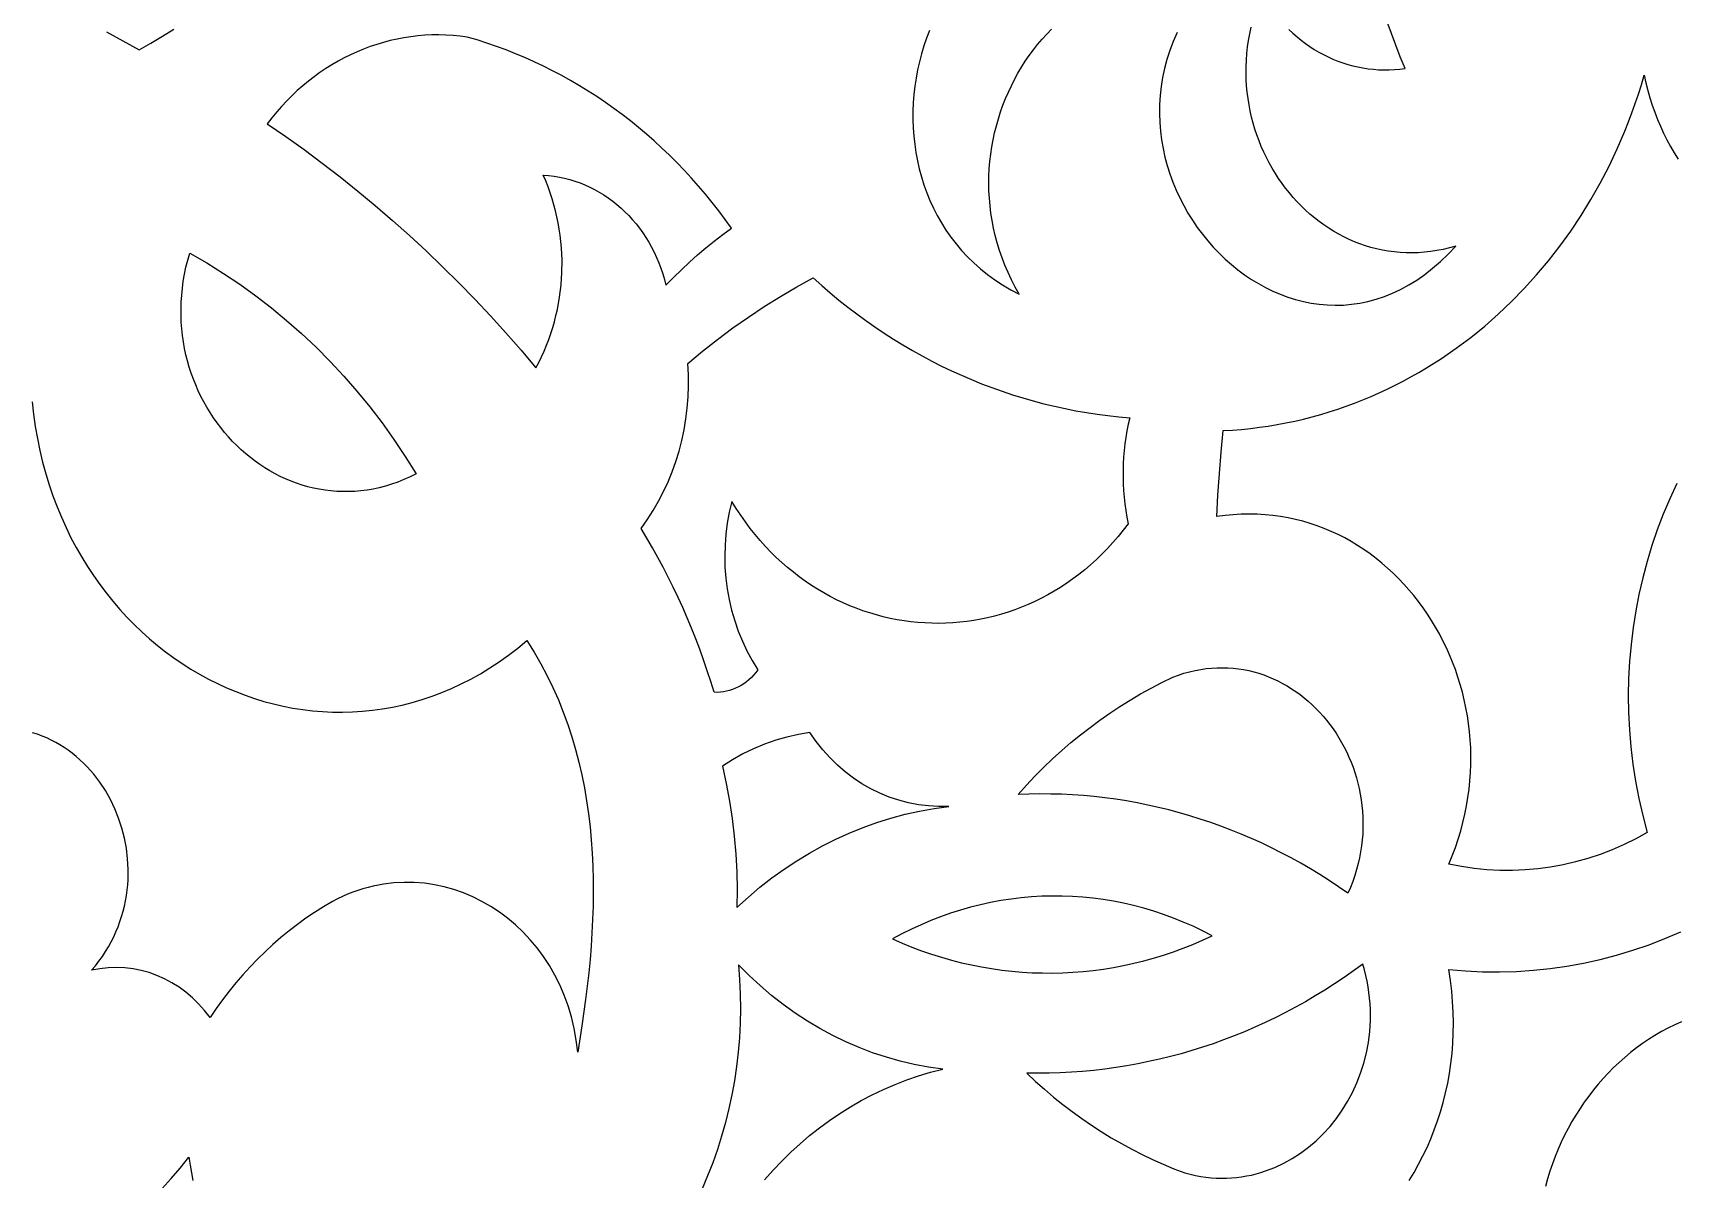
# Model space of a CAD drawing. Extents: x -3069 to -2029, y 258 to 1298.
# Drawn here: x -2711.5 to -2641.9, y 320.3 to 368.9 of the extents above; entities that cross this region are included whole.
import ezdxf

# ---------------------------------------------------------------- set-up
doc = ezdxf.new("R2010")
doc.units = 0
doc.layers.add('LAYER_1', color=18, linetype='CONTINUOUS')

msp = doc.modelspace()

# ---------------------------------------------------------------- linework, layer by layer
at = {"layer": 'LAYER_1'}
for points in [[(-2658.281, 369.022), (-2658.114, 368.864), (-2657.941, 368.713), (-2657.764, 368.57), (-2657.583, 368.433), (-2657.398, 368.304), (-2657.209, 368.182), (-2657.016, 368.068), (-2656.82, 367.961), (-2656.62, 367.862), (-2656.417, 367.771), (-2656.211, 367.688), (-2656.003, 367.613), (-2655.792, 367.547), (-2655.578, 367.488), (-2655.363, 367.438), (-2655.145, 367.396), (-2654.926, 367.363), (-2654.705, 367.338), (-2654.483, 367.323), (-2654.26, 367.316), (-2654.036, 367.318), (-2653.811, 367.329), (-2653.585, 367.349), (-2653.359, 367.379), (-2653.562, 367.866), (-2653.756, 368.357), (-2653.94, 368.852), (-2654.116, 369.351)], [(-2708.418, 368.92), (-2707.03, 368.161), (-2706.537, 368.444), (-2706.049, 368.739), (-2705.567, 369.046)], [(-2673.522, 368.983), (-2673.647, 368.658), (-2673.759, 368.328), (-2673.86, 367.993), (-2673.949, 367.654), (-2674.025, 367.311), (-2674.09, 366.965), (-2674.142, 366.617), (-2674.182, 366.267), (-2674.209, 365.916), (-2674.223, 365.563), (-2674.225, 365.21), (-2674.213, 364.858), (-2674.189, 364.506), (-2674.151, 364.155), (-2674.1, 363.806), (-2674.035, 363.459), (-2673.957, 363.115), (-2673.865, 362.774), (-2673.76, 362.437), (-2673.64, 362.105), (-2673.506, 361.777), (-2673.358, 361.455), (-2673.195, 361.138), (-2673.018, 360.829), (-2672.827, 360.526), (-2672.62, 360.23), (-2672.399, 359.943), (-2672.163, 359.664), (-2671.911, 359.395), (-2671.644, 359.135), (-2671.362, 358.885), (-2671.065, 358.646), (-2670.751, 358.418), (-2670.422, 358.201), (-2670.077, 357.997), (-2669.716, 357.806), (-2669.888, 358.11), (-2670.046, 358.417), (-2670.191, 358.726), (-2670.325, 359.036), (-2670.445, 359.349), (-2670.554, 359.662), (-2670.65, 359.977), (-2670.735, 360.293), (-2670.807, 360.609), (-2670.869, 360.926), (-2670.919, 361.242), (-2670.957, 361.558), (-2670.985, 361.874), (-2671.001, 362.189), (-2671.007, 362.503), (-2671.002, 362.816), (-2670.987, 363.127), (-2670.962, 363.437), (-2670.926, 363.744), (-2670.881, 364.049), (-2670.826, 364.351), (-2670.761, 364.651), (-2670.687, 364.947), (-2670.603, 365.24), (-2670.511, 365.529), (-2670.409, 365.815), (-2670.299, 366.096), (-2670.18, 366.372), (-2670.053, 366.644), (-2669.917, 366.911), (-2669.773, 367.173), (-2669.621, 367.429), (-2669.462, 367.679), (-2669.294, 367.923), (-2669.12, 368.161), (-2668.938, 368.392), (-2668.748, 368.616), (-2668.552, 368.834), (-2668.349, 369.043)], [(-2663.02, 368.898), (-2663.186, 368.519), (-2663.331, 368.138), (-2663.454, 367.756), (-2663.557, 367.373), (-2663.639, 366.99), (-2663.701, 366.607), (-2663.744, 366.225), (-2663.768, 365.844), (-2663.773, 365.465), (-2663.761, 365.088), (-2663.73, 364.714), (-2663.683, 364.344), (-2663.619, 363.977), (-2663.539, 363.615), (-2663.443, 363.258), (-2663.332, 362.906), (-2663.206, 362.56), (-2663.066, 362.221), (-2662.913, 361.888), (-2662.746, 361.563), (-2662.566, 361.246), (-2662.374, 360.938), (-2662.17, 360.638), (-2661.954, 360.348), (-2661.728, 360.068), (-2661.491, 359.799), (-2661.244, 359.541), (-2660.987, 359.294), (-2660.722, 359.06), (-2660.448, 358.838), (-2660.165, 358.629), (-2659.876, 358.434), (-2659.579, 358.253), (-2659.275, 358.087), (-2658.965, 357.936), (-2658.65, 357.801), (-2658.329, 357.682), (-2658.003, 357.58), (-2657.673, 357.495), (-2657.339, 357.428), (-2657.002, 357.379), (-2656.662, 357.349), (-2656.319, 357.338), (-2655.975, 357.347), (-2655.629, 357.377), (-2655.282, 357.427), (-2654.934, 357.499), (-2654.586, 357.593), (-2654.239, 357.709), (-2653.893, 357.848), (-2653.548, 358.011), (-2653.204, 358.197), (-2652.864, 358.408), (-2652.525, 358.644), (-2652.19, 358.906), (-2651.859, 359.193), (-2651.532, 359.507), (-2651.21, 359.848), (-2651.479, 359.772), (-2651.747, 359.708), (-2652.014, 359.656), (-2652.279, 359.615), (-2652.542, 359.585), (-2652.803, 359.566), (-2653.063, 359.558), (-2653.32, 359.561), (-2653.574, 359.574), (-2653.827, 359.597), (-2654.076, 359.631), (-2654.323, 359.674), (-2654.566, 359.727), (-2654.807, 359.789), (-2655.044, 359.861), (-2655.278, 359.941), (-2655.508, 360.031), (-2655.734, 360.129), (-2655.957, 360.235), (-2656.175, 360.35), (-2656.39, 360.473), (-2656.599, 360.604), (-2656.805, 360.742), (-2657.005, 360.888), (-2657.201, 361.041), (-2657.392, 361.201), (-2657.578, 361.368), (-2657.758, 361.541), (-2657.933, 361.721), (-2658.102, 361.907), (-2658.266, 362.1), (-2658.424, 362.298), (-2658.575, 362.501), (-2658.721, 362.711), (-2658.86, 362.925), (-2658.992, 363.145), (-2659.118, 363.369), (-2659.237, 363.598), (-2659.349, 363.831), (-2659.454, 364.069), (-2659.552, 364.311), (-2659.642, 364.556), (-2659.724, 364.805), (-2659.799, 365.058), (-2659.866, 365.314), (-2659.925, 365.573), (-2659.976, 365.835), (-2660.018, 366.099), (-2660.052, 366.366), (-2660.077, 366.635), (-2660.093, 366.906), (-2660.1, 367.179), (-2660.098, 367.454), (-2660.087, 367.73), (-2660.066, 368.007), (-2660.036, 368.286), (-2659.996, 368.565), (-2659.946, 368.845), (-2659.886, 369.125)], [(-2641.84, 349.78), (-2642.138, 349.138), (-2642.413, 348.486), (-2642.665, 347.823), (-2642.895, 347.151), (-2643.101, 346.47), (-2643.284, 345.781), (-2643.444, 345.084), (-2643.58, 344.381), (-2643.692, 343.673), (-2643.779, 342.959), (-2643.843, 342.241), (-2643.882, 341.52), (-2643.896, 340.796), (-2643.885, 340.07), (-2643.849, 339.343), (-2643.787, 338.615), (-2643.7, 337.887), (-2643.587, 337.161), (-2643.448, 336.436), (-2643.282, 335.714), (-2643.09, 334.995), (-2643.579, 334.726), (-2644.075, 334.482), (-2644.58, 334.261), (-2645.091, 334.065), (-2645.609, 333.893), (-2646.132, 333.746), (-2646.66, 333.623), (-2647.192, 333.525), (-2647.728, 333.452), (-2648.265, 333.404), (-2648.805, 333.381), (-2649.346, 333.384), (-2649.887, 333.412), (-2650.428, 333.465), (-2650.967, 333.544), (-2651.505, 333.649), (-2651.36, 333.999), (-2651.227, 334.351), (-2651.107, 334.704), (-2651, 335.057), (-2650.905, 335.411), (-2650.822, 335.765), (-2650.751, 336.119), (-2650.692, 336.473), (-2650.644, 336.826), (-2650.609, 337.178), (-2650.584, 337.53), (-2650.571, 337.88), (-2650.569, 338.229), (-2650.577, 338.576), (-2650.597, 338.921), (-2650.627, 339.263), (-2650.667, 339.604), (-2650.718, 339.941), (-2650.779, 340.276), (-2650.849, 340.608), (-2650.93, 340.936), (-2651.02, 341.26), (-2651.119, 341.581), (-2651.228, 341.897), (-2651.346, 342.209), (-2651.473, 342.516), (-2651.608, 342.819), (-2651.753, 343.116), (-2651.905, 343.408), (-2652.066, 343.695), (-2652.236, 343.975), (-2652.413, 344.25), (-2652.598, 344.518), (-2652.791, 344.78), (-2652.991, 345.034), (-2653.198, 345.282), (-2653.413, 345.523), (-2653.635, 345.756), (-2653.863, 345.981), (-2654.099, 346.198), (-2654.34, 346.407), (-2654.589, 346.607), (-2654.843, 346.799), (-2655.104, 346.982), (-2655.37, 347.155), (-2655.642, 347.319), (-2655.92, 347.474), (-2656.203, 347.618), (-2656.491, 347.752), (-2656.785, 347.876), (-2657.083, 347.989), (-2657.386, 348.091), (-2657.694, 348.183), (-2658.006, 348.262), (-2658.323, 348.33), (-2658.643, 348.386), (-2658.968, 348.43), (-2659.296, 348.462), (-2659.628, 348.481), (-2659.964, 348.487), (-2660.302, 348.481), (-2660.644, 348.46), (-2660.989, 348.427), (-2661.337, 348.379), (-2661.293, 349.293), (-2661.234, 350.205), (-2661.159, 351.116), (-2661.068, 352.025), (-2660.683, 352.048), (-2660.299, 352.078), (-2659.917, 352.117), (-2659.537, 352.164), (-2659.159, 352.218), (-2658.783, 352.281), (-2658.409, 352.351), (-2658.038, 352.429), (-2657.668, 352.515), (-2657.301, 352.609), (-2656.937, 352.71), (-2656.574, 352.818), (-2656.215, 352.934), (-2655.858, 353.058), (-2655.504, 353.188), (-2655.153, 353.326), (-2654.804, 353.471), (-2654.459, 353.623), (-2654.117, 353.782), (-2653.777, 353.948), (-2653.442, 354.121), (-2653.109, 354.301), (-2652.78, 354.487), (-2652.454, 354.68), (-2651.814, 355.086), (-2651.188, 355.518), (-2650.578, 355.975), (-2649.984, 356.457), (-2649.407, 356.963), (-2648.848, 357.493), (-2648.307, 358.045), (-2647.784, 358.621), (-2647.281, 359.218), (-2646.798, 359.837), (-2646.336, 360.476), (-2645.896, 361.136), (-2645.477, 361.816), (-2645.082, 362.515), (-2644.709, 363.233), (-2644.361, 363.969), (-2644.037, 364.722), (-2643.885, 365.105), (-2643.739, 365.493), (-2643.6, 365.884), (-2643.467, 366.28), (-2643.341, 366.679), (-2643.221, 367.083), (-2643.149, 366.761), (-2643.067, 366.444), (-2642.977, 366.13), (-2642.877, 365.822), (-2642.77, 365.517), (-2642.653, 365.218), (-2642.529, 364.923), (-2642.396, 364.634), (-2642.255, 364.35), (-2642.106, 364.071), (-2641.95, 363.798), (-2641.786, 363.531)], [(-2711.57, 353.249), (-2711.51, 352.719), (-2711.436, 352.197), (-2711.346, 351.684), (-2711.242, 351.18), (-2711.124, 350.685), (-2710.991, 350.199), (-2710.845, 349.723), (-2710.686, 349.256), (-2710.514, 348.798), (-2710.329, 348.351), (-2710.131, 347.913), (-2709.922, 347.485), (-2709.701, 347.068), (-2709.468, 346.661), (-2709.225, 346.265), (-2708.971, 345.88), (-2708.706, 345.505), (-2708.431, 345.142), (-2708.147, 344.789), (-2707.853, 344.448), (-2707.551, 344.119), (-2707.239, 343.802), (-2706.919, 343.496), (-2706.591, 343.202), (-2706.255, 342.921), (-2705.912, 342.651), (-2705.562, 342.395), (-2705.205, 342.151), (-2704.841, 341.919), (-2704.471, 341.701), (-2704.096, 341.496), (-2703.715, 341.304), (-2703.329, 341.125), (-2702.938, 340.961), (-2702.543, 340.81), (-2702.143, 340.672), (-2701.74, 340.549), (-2701.333, 340.44), (-2700.923, 340.346), (-2700.51, 340.266), (-2700.095, 340.201), (-2699.677, 340.15), (-2699.258, 340.115), (-2698.837, 340.095), (-2698.415, 340.09), (-2697.992, 340.101), (-2697.568, 340.127), (-2697.144, 340.169), (-2696.721, 340.227), (-2696.297, 340.302), (-2695.875, 340.392), (-2695.453, 340.499), (-2695.033, 340.623), (-2694.615, 340.763), (-2694.199, 340.92), (-2693.785, 341.095), (-2693.374, 341.286), (-2692.965, 341.495), (-2692.561, 341.722), (-2692.16, 341.966), (-2691.763, 342.228), (-2691.37, 342.508), (-2690.982, 342.807), (-2690.599, 343.123), (-2690.29, 342.635), (-2690.002, 342.14), (-2689.735, 341.638), (-2689.487, 341.13), (-2689.258, 340.617), (-2689.048, 340.098), (-2688.857, 339.574), (-2688.683, 339.046), (-2688.526, 338.512), (-2688.385, 337.975), (-2688.261, 337.433), (-2688.153, 336.888), (-2688.059, 336.34), (-2687.98, 335.788), (-2687.915, 335.234), (-2687.863, 334.677), (-2687.824, 334.119), (-2687.798, 333.558), (-2687.784, 332.996), (-2687.78, 332.432), (-2687.788, 331.868), (-2687.806, 331.303), (-2687.834, 330.737), (-2687.871, 330.172), (-2687.917, 329.606), (-2687.971, 329.041), (-2688.032, 328.477), (-2688.101, 327.915), (-2688.258, 326.793), (-2688.437, 325.68), (-2688.498, 326.192), (-2688.587, 326.689), (-2688.702, 327.172), (-2688.843, 327.641), (-2689.008, 328.093), (-2689.196, 328.529), (-2689.406, 328.949), (-2689.637, 329.35), (-2689.888, 329.734), (-2690.159, 330.099), (-2690.447, 330.444), (-2690.753, 330.769), (-2691.074, 331.073), (-2691.411, 331.356), (-2691.761, 331.617), (-2692.124, 331.856), (-2692.499, 332.071), (-2692.885, 332.262), (-2693.28, 332.429), (-2693.684, 332.57), (-2694.096, 332.685), (-2694.515, 332.775), (-2694.939, 332.837), (-2695.368, 332.871), (-2695.8, 332.877), (-2696.235, 332.854), (-2696.671, 332.801), (-2696.889, 332.763), (-2697.108, 332.718), (-2697.326, 332.665), (-2697.544, 332.604), (-2697.761, 332.535), (-2697.978, 332.458), (-2698.195, 332.374), (-2698.41, 332.281), (-2698.625, 332.18), (-2698.839, 332.07), (-2699.22, 331.843), (-2699.594, 331.603), (-2699.961, 331.353), (-2700.322, 331.091), (-2700.675, 330.818), (-2701.021, 330.535), (-2701.359, 330.241), (-2701.69, 329.936), (-2702.012, 329.621), (-2702.326, 329.297), (-2702.632, 328.962), (-2702.929, 328.618), (-2703.218, 328.264), (-2703.497, 327.901), (-2703.767, 327.529), (-2704.028, 327.147), (-2704.26, 327.449), (-2704.509, 327.729), (-2704.772, 327.987), (-2705.05, 328.223), (-2705.341, 328.436), (-2705.644, 328.626), (-2705.957, 328.793), (-2706.279, 328.936), (-2706.609, 329.054), (-2706.947, 329.146), (-2707.29, 329.214), (-2707.637, 329.255), (-2707.988, 329.27), (-2708.341, 329.258), (-2708.695, 329.219), (-2709.049, 329.151), (-2708.887, 329.344), (-2708.735, 329.54), (-2708.592, 329.739), (-2708.459, 329.942), (-2708.334, 330.148), (-2708.219, 330.356), (-2708.112, 330.567), (-2708.015, 330.78), (-2707.926, 330.996), (-2707.846, 331.213), (-2707.774, 331.432), (-2707.711, 331.652), (-2707.656, 331.874), (-2707.609, 332.096), (-2707.571, 332.319), (-2707.54, 332.543), (-2707.518, 332.766), (-2707.503, 332.99), (-2707.496, 333.214), (-2707.497, 333.437), (-2707.521, 333.881), (-2707.574, 334.321), (-2707.656, 334.755), (-2707.765, 335.181), (-2707.902, 335.596), (-2708.064, 336), (-2708.252, 336.391), (-2708.464, 336.766), (-2708.701, 337.124), (-2708.827, 337.296), (-2708.96, 337.463), (-2709.098, 337.625), (-2709.241, 337.781), (-2709.389, 337.932), (-2709.543, 338.077), (-2709.702, 338.216), (-2709.866, 338.348), (-2710.035, 338.474), (-2710.209, 338.593), (-2710.388, 338.705), (-2710.571, 338.81), (-2710.758, 338.907), (-2710.951, 338.997), (-2711.147, 339.079), (-2711.348, 339.152), (-2711.552, 339.217)], [(-2653.183, 320.244), (-2652.979, 320.582), (-2652.785, 320.927), (-2652.603, 321.281), (-2652.43, 321.642), (-2652.269, 322.011), (-2652.12, 322.386), (-2651.982, 322.769), (-2651.856, 323.158), (-2651.743, 323.554), (-2651.641, 323.956), (-2651.553, 324.364), (-2651.478, 324.778), (-2651.416, 325.198), (-2651.368, 325.622), (-2651.334, 326.052), (-2651.314, 326.487), (-2651.309, 326.926), (-2651.319, 327.37), (-2651.343, 327.817), (-2651.384, 328.269), (-2651.439, 328.724), (-2651.511, 329.183), (-2650.792, 329.122), (-2650.072, 329.088), (-2649.353, 329.082), (-2648.636, 329.103), (-2647.92, 329.151), (-2647.207, 329.226), (-2646.497, 329.327), (-2645.791, 329.456), (-2645.09, 329.611), (-2644.393, 329.792), (-2643.702, 330), (-2643.017, 330.234), (-2642.34, 330.494), (-2641.67, 330.78)], [(-2680.514, 320.268), (-2680.157, 320.672), (-2679.787, 321.062), (-2679.406, 321.438), (-2679.012, 321.799), (-2678.606, 322.144), (-2678.189, 322.474), (-2677.761, 322.788), (-2677.323, 323.086), (-2676.874, 323.367), (-2676.416, 323.63), (-2675.947, 323.876), (-2675.47, 324.104), (-2674.984, 324.314), (-2674.489, 324.505), (-2673.986, 324.677), (-2673.476, 324.83), (-2672.958, 324.963), (-2673.565, 325.048), (-2674.167, 325.16), (-2674.763, 325.299), (-2675.352, 325.465), (-2675.933, 325.657), (-2676.506, 325.874), (-2677.07, 326.117), (-2677.624, 326.385), (-2678.167, 326.678), (-2678.7, 326.995), (-2679.221, 327.336), (-2679.729, 327.7), (-2680.224, 328.088), (-2680.705, 328.499), (-2681.172, 328.932), (-2681.623, 329.387), (-2681.574, 328.763), (-2681.546, 328.141), (-2681.538, 327.521), (-2681.551, 326.903), (-2681.582, 326.289), (-2681.633, 325.679), (-2681.704, 325.073), (-2681.793, 324.472), (-2681.901, 323.876), (-2682.028, 323.286), (-2682.173, 322.702), (-2682.336, 322.125), (-2682.517, 321.555), (-2682.715, 320.993), (-2682.931, 320.439), (-2683.163, 319.893)], [(-2641.64, 326.97), (-2641.929, 326.839), (-2642.213, 326.699), (-2642.492, 326.55), (-2642.766, 326.39), (-2643.034, 326.222), (-2643.296, 326.044), (-2643.552, 325.858), (-2643.803, 325.663), (-2644.047, 325.459), (-2644.285, 325.248), (-2644.516, 325.029), (-2644.741, 324.802), (-2644.959, 324.567), (-2645.17, 324.326), (-2645.374, 324.077), (-2645.571, 323.822), (-2645.761, 323.56), (-2645.943, 323.291), (-2646.117, 323.017), (-2646.284, 322.737), (-2646.443, 322.452), (-2646.594, 322.161), (-2646.736, 321.864), (-2646.87, 321.563), (-2646.996, 321.258), (-2647.113, 320.947), (-2647.221, 320.633), (-2647.32, 320.314), (-2647.41, 319.992)], [(-2706.061, 319.903), (-2705.668, 320.326), (-2705.287, 320.767), (-2704.919, 321.226), (-2704.872, 320.896), (-2704.817, 320.568), (-2704.754, 320.243)]]:
    msp.add_lwpolyline(points, dxfattribs=at)
for points in [[(-2701.599, 365.029), (-2700.813, 364.488), (-2700.036, 363.933), (-2699.268, 363.362), (-2698.509, 362.777), (-2697.761, 362.178), (-2697.022, 361.565), (-2696.293, 360.937), (-2695.575, 360.296), (-2694.866, 359.641), (-2694.168, 358.972), (-2693.481, 358.29), (-2692.805, 357.594), (-2692.139, 356.886), (-2691.485, 356.164), (-2690.842, 355.43), (-2690.211, 354.683), (-2690.087, 354.917), (-2689.97, 355.156), (-2689.861, 355.397), (-2689.759, 355.641), (-2689.664, 355.888), (-2689.577, 356.137), (-2689.497, 356.389), (-2689.425, 356.642), (-2689.359, 356.898), (-2689.301, 357.155), (-2689.207, 357.674), (-2689.143, 358.197), (-2689.108, 358.723), (-2689.103, 359.251), (-2689.128, 359.778), (-2689.182, 360.304), (-2689.22, 360.566), (-2689.266, 360.826), (-2689.319, 361.086), (-2689.38, 361.344), (-2689.448, 361.6), (-2689.524, 361.855), (-2689.607, 362.107), (-2689.697, 362.358), (-2689.795, 362.606), (-2689.901, 362.851), (-2689.67, 362.833), (-2689.441, 362.805), (-2689.215, 362.767), (-2688.992, 362.72), (-2688.771, 362.663), (-2688.554, 362.596), (-2688.34, 362.52), (-2688.13, 362.436), (-2687.924, 362.342), (-2687.721, 362.24), (-2687.523, 362.13), (-2687.329, 362.011), (-2687.14, 361.884), (-2686.956, 361.749), (-2686.777, 361.607), (-2686.602, 361.457), (-2686.434, 361.299), (-2686.271, 361.135), (-2686.114, 360.963), (-2685.963, 360.785), (-2685.818, 360.6), (-2685.679, 360.409), (-2685.548, 360.211), (-2685.423, 360.008), (-2685.305, 359.798), (-2685.195, 359.583), (-2685.092, 359.363), (-2684.996, 359.137), (-2684.909, 358.906), (-2684.83, 358.67), (-2684.759, 358.429), (-2684.697, 358.184), (-2684.373, 358.518), (-2684.042, 358.843), (-2683.704, 359.16), (-2683.359, 359.468), (-2683.008, 359.766), (-2682.651, 360.055), (-2682.287, 360.335), (-2681.917, 360.605), (-2682.184, 360.976), (-2682.457, 361.34), (-2682.737, 361.697), (-2683.023, 362.048), (-2683.315, 362.391), (-2683.614, 362.728), (-2683.918, 363.057), (-2684.228, 363.379), (-2684.544, 363.693), (-2684.865, 364), (-2685.192, 364.3), (-2685.524, 364.592), (-2685.862, 364.876), (-2686.204, 365.152), (-2686.552, 365.421), (-2686.905, 365.681), (-2687.262, 365.934), (-2687.624, 366.179), (-2687.99, 366.415), (-2688.361, 366.643), (-2688.737, 366.863), (-2689.116, 367.074), (-2689.5, 367.277), (-2689.888, 367.471), (-2690.279, 367.656), (-2690.675, 367.833), (-2691.074, 368.001), (-2691.476, 368.16), (-2691.882, 368.31), (-2692.292, 368.451), (-2692.704, 368.583), (-2693.12, 368.705), (-2693.421, 368.744), (-2693.722, 368.773), (-2694.023, 368.79), (-2694.323, 368.797), (-2694.622, 368.794), (-2694.92, 368.78), (-2695.217, 368.755), (-2695.512, 368.72), (-2695.805, 368.675), (-2696.097, 368.62), (-2696.387, 368.555), (-2696.674, 368.48), (-2696.958, 368.395), (-2697.24, 368.3), (-2697.519, 368.195), (-2697.794, 368.081), (-2698.067, 367.958), (-2698.335, 367.825), (-2698.6, 367.683), (-2698.861, 367.531), (-2699.117, 367.371), (-2699.369, 367.201), (-2699.617, 367.023), (-2699.859, 366.835), (-2700.097, 366.639), (-2700.329, 366.435), (-2700.556, 366.221), (-2700.777, 366), (-2700.992, 365.769), (-2701.201, 365.531), (-2701.403, 365.284)], [(-2704.89, 359.545), (-2704.168, 359.13), (-2703.46, 358.69), (-2702.767, 358.226), (-2702.088, 357.738), (-2701.425, 357.226), (-2700.778, 356.692), (-2700.147, 356.135), (-2699.533, 355.556), (-2698.937, 354.956), (-2698.358, 354.334), (-2697.797, 353.692), (-2697.256, 353.03), (-2696.733, 352.348), (-2696.23, 351.647), (-2695.748, 350.928), (-2695.286, 350.19), (-2695.546, 350.061), (-2695.807, 349.946), (-2696.068, 349.842), (-2696.329, 349.751), (-2696.59, 349.672), (-2696.851, 349.604), (-2697.111, 349.548), (-2697.37, 349.504), (-2697.629, 349.471), (-2697.886, 349.449), (-2698.143, 349.437), (-2698.397, 349.437), (-2698.65, 349.447), (-2698.902, 349.467), (-2699.151, 349.498), (-2699.398, 349.538), (-2699.642, 349.588), (-2699.884, 349.648), (-2700.123, 349.717), (-2700.359, 349.796), (-2700.592, 349.883), (-2700.822, 349.98), (-2701.048, 350.084), (-2701.27, 350.198), (-2701.488, 350.32), (-2701.703, 350.449), (-2701.913, 350.587), (-2702.118, 350.733), (-2702.318, 350.885), (-2702.514, 351.046), (-2702.705, 351.213), (-2702.89, 351.388), (-2703.07, 351.569), (-2703.244, 351.757), (-2703.412, 351.951), (-2703.575, 352.152), (-2703.731, 352.358), (-2703.88, 352.571), (-2704.024, 352.789), (-2704.16, 353.013), (-2704.289, 353.242), (-2704.411, 353.476), (-2704.526, 353.715), (-2704.633, 353.958), (-2704.732, 354.207), (-2704.823, 354.459), (-2704.906, 354.716), (-2704.981, 354.977), (-2705.048, 355.242), (-2705.105, 355.51), (-2705.154, 355.782), (-2705.194, 356.057), (-2705.224, 356.335), (-2705.245, 356.616), (-2705.256, 356.9), (-2705.257, 357.186), (-2705.248, 357.475), (-2705.229, 357.766), (-2705.2, 358.058), (-2705.16, 358.353), (-2705.109, 358.649), (-2705.047, 358.947), (-2704.974, 359.245)], [(-2683.768, 354.865), (-2683.144, 355.388), (-2682.508, 355.891), (-2681.859, 356.375), (-2681.199, 356.839), (-2680.528, 357.284), (-2679.846, 357.708), (-2679.153, 358.112), (-2678.451, 358.495), (-2678.092, 358.173), (-2677.729, 357.859), (-2677.361, 357.553), (-2676.987, 357.257), (-2676.609, 356.968), (-2676.226, 356.688), (-2675.839, 356.417), (-2675.447, 356.154), (-2675.051, 355.9), (-2674.651, 355.654), (-2674.246, 355.418), (-2673.838, 355.19), (-2673.426, 354.971), (-2673.01, 354.761), (-2672.591, 354.56), (-2672.168, 354.368), (-2671.742, 354.185), (-2671.313, 354.012), (-2670.88, 353.847), (-2670.445, 353.692), (-2670.007, 353.546), (-2669.566, 353.41), (-2669.122, 353.283), (-2668.677, 353.165), (-2668.228, 353.057), (-2667.778, 352.959), (-2667.325, 352.87), (-2666.871, 352.791), (-2666.414, 352.721), (-2665.956, 352.662), (-2665.496, 352.612), (-2665.035, 352.572), (-2665.097, 352.296), (-2665.152, 352.018), (-2665.198, 351.739), (-2665.237, 351.459), (-2665.269, 351.177), (-2665.292, 350.895), (-2665.307, 350.613), (-2665.315, 350.33), (-2665.315, 350.047), (-2665.307, 349.764), (-2665.292, 349.482), (-2665.268, 349.2), (-2665.237, 348.918), (-2665.198, 348.638), (-2665.152, 348.358), (-2665.097, 348.08), (-2665.309, 347.803), (-2665.526, 347.535), (-2665.749, 347.278), (-2665.977, 347.029), (-2666.211, 346.79), (-2666.449, 346.561), (-2666.692, 346.34), (-2666.939, 346.13), (-2667.191, 345.928), (-2667.447, 345.737), (-2667.707, 345.554), (-2667.97, 345.381), (-2668.237, 345.217), (-2668.508, 345.063), (-2668.781, 344.918), (-2669.057, 344.782), (-2669.337, 344.656), (-2669.618, 344.539), (-2669.902, 344.431), (-2670.188, 344.332), (-2670.477, 344.243), (-2670.766, 344.163), (-2671.058, 344.092), (-2671.351, 344.031), (-2671.645, 343.979), (-2671.939, 343.936), (-2672.235, 343.902), (-2672.531, 343.877), (-2672.828, 343.862), (-2673.125, 343.856), (-2673.421, 343.859), (-2673.718, 343.871), (-2674.014, 343.892), (-2674.309, 343.922), (-2674.604, 343.962), (-2674.897, 344.01), (-2675.19, 344.068), (-2675.481, 344.135), (-2675.77, 344.211), (-2676.058, 344.296), (-2676.343, 344.39), (-2676.626, 344.493), (-2676.907, 344.605), (-2677.186, 344.726), (-2677.461, 344.856), (-2677.734, 344.995), (-2678.003, 345.143), (-2678.269, 345.3), (-2678.532, 345.466), (-2678.79, 345.641), (-2679.045, 345.825), (-2679.295, 346.018), (-2679.541, 346.22), (-2679.783, 346.43), (-2680.02, 346.65), (-2680.251, 346.879), (-2680.478, 347.116), (-2680.699, 347.362), (-2680.915, 347.617), (-2681.125, 347.881), (-2681.329, 348.154), (-2681.527, 348.435), (-2681.718, 348.726), (-2681.903, 349.025), (-2682.012, 348.565), (-2682.097, 348.103), (-2682.157, 347.637), (-2682.193, 347.171), (-2682.205, 346.705), (-2682.194, 346.239), (-2682.158, 345.776), (-2682.099, 345.316), (-2682.017, 344.86), (-2681.912, 344.41), (-2681.783, 343.966), (-2681.632, 343.53), (-2681.458, 343.103), (-2681.262, 342.686), (-2681.043, 342.279), (-2680.803, 341.885), (-2680.888, 341.77), (-2680.979, 341.662), (-2681.076, 341.56), (-2681.177, 341.465), (-2681.283, 341.377), (-2681.393, 341.297), (-2681.507, 341.224), (-2681.625, 341.159), (-2681.746, 341.102), (-2681.87, 341.052), (-2681.997, 341.011), (-2682.126, 340.978), (-2682.257, 340.953), (-2682.39, 340.937), (-2682.524, 340.93), (-2682.659, 340.932), (-2682.8, 341.393), (-2682.947, 341.85), (-2683.102, 342.304), (-2683.264, 342.755), (-2683.434, 343.203), (-2683.61, 343.647), (-2683.793, 344.087), (-2683.984, 344.524), (-2684.181, 344.957), (-2684.385, 345.387), (-2684.597, 345.812), (-2684.815, 346.233), (-2685.039, 346.65), (-2685.271, 347.063), (-2685.509, 347.471), (-2685.754, 347.875), (-2685.489, 348.249), (-2685.241, 348.634), (-2685.012, 349.031), (-2684.8, 349.438), (-2684.608, 349.856), (-2684.433, 350.282), (-2684.278, 350.716), (-2684.142, 351.158), (-2684.025, 351.606), (-2683.928, 352.06), (-2683.851, 352.519), (-2683.793, 352.983), (-2683.756, 353.45), (-2683.739, 353.92), (-2683.743, 354.392)], [(-2669.77, 336.603), (-2669.416, 336.995), (-2669.054, 337.377), (-2668.683, 337.749), (-2668.305, 338.11), (-2667.918, 338.46), (-2667.524, 338.8), (-2667.123, 339.129), (-2666.714, 339.447), (-2666.299, 339.753), (-2665.876, 340.048), (-2665.447, 340.332), (-2665.012, 340.604), (-2664.57, 340.864), (-2664.122, 341.112), (-2663.669, 341.348), (-2663.209, 341.572), (-2662.971, 341.66), (-2662.733, 341.738), (-2662.496, 341.804), (-2662.26, 341.859), (-2662.025, 341.903), (-2661.792, 341.937), (-2661.56, 341.961), (-2661.33, 341.974), (-2661.101, 341.977), (-2660.875, 341.971), (-2660.65, 341.955), (-2660.428, 341.93), (-2660.208, 341.895), (-2659.99, 341.852), (-2659.776, 341.8), (-2659.564, 341.739), (-2659.355, 341.669), (-2659.149, 341.592), (-2658.947, 341.506), (-2658.748, 341.413), (-2658.553, 341.312), (-2658.361, 341.203), (-2658.174, 341.087), (-2657.991, 340.964), (-2657.811, 340.834), (-2657.637, 340.698), (-2657.466, 340.554), (-2657.301, 340.405), (-2657.14, 340.249), (-2656.985, 340.088), (-2656.834, 339.92), (-2656.689, 339.748), (-2656.549, 339.569), (-2656.415, 339.386), (-2656.287, 339.197), (-2656.165, 339.004), (-2656.049, 338.806), (-2655.939, 338.604), (-2655.835, 338.397), (-2655.738, 338.187), (-2655.648, 337.972), (-2655.565, 337.754), (-2655.489, 337.533), (-2655.419, 337.308), (-2655.358, 337.08), (-2655.303, 336.849), (-2655.257, 336.616), (-2655.218, 336.38), (-2655.187, 336.141), (-2655.164, 335.901), (-2655.15, 335.658), (-2655.144, 335.414), (-2655.146, 335.168), (-2655.157, 334.921), (-2655.177, 334.673), (-2655.207, 334.423), (-2655.245, 334.173), (-2655.293, 333.922), (-2655.35, 333.671), (-2655.417, 333.42), (-2655.493, 333.168), (-2655.58, 332.917), (-2655.677, 332.666), (-2655.784, 332.416), (-2656.176, 332.688), (-2656.572, 332.951), (-2656.972, 333.206), (-2657.376, 333.452), (-2657.783, 333.689), (-2658.195, 333.917), (-2658.61, 334.136), (-2659.028, 334.346), (-2659.449, 334.547), (-2659.874, 334.739), (-2660.302, 334.922), (-2660.733, 335.096), (-2661.166, 335.261), (-2661.602, 335.416), (-2662.041, 335.563), (-2662.482, 335.7), (-2662.926, 335.828), (-2663.371, 335.946), (-2663.819, 336.055), (-2664.268, 336.155), (-2664.72, 336.245), (-2665.173, 336.326), (-2665.628, 336.397), (-2666.084, 336.458), (-2666.541, 336.51), (-2667, 336.553), (-2667.46, 336.586), (-2667.92, 336.609), (-2668.382, 336.622), (-2668.844, 336.625), (-2669.307, 336.619)], [(-2682.304, 337.801), (-2682.141, 337.065), (-2682.003, 336.324), (-2681.889, 335.579), (-2681.8, 334.83), (-2681.734, 334.078), (-2681.693, 333.324), (-2681.677, 332.568), (-2681.685, 331.811), (-2681.204, 332.25), (-2680.71, 332.667), (-2680.203, 333.063), (-2679.683, 333.437), (-2679.152, 333.789), (-2678.61, 334.118), (-2678.057, 334.424), (-2677.494, 334.706), (-2676.922, 334.966), (-2676.342, 335.201), (-2675.753, 335.413), (-2675.157, 335.6), (-2674.554, 335.763), (-2673.945, 335.9), (-2673.33, 336.012), (-2672.71, 336.099), (-2673.143, 336.092), (-2673.572, 336.115), (-2673.996, 336.167), (-2674.415, 336.248), (-2674.827, 336.357), (-2675.231, 336.493), (-2675.626, 336.656), (-2676.011, 336.845), (-2676.385, 337.059), (-2676.746, 337.299), (-2677.093, 337.563), (-2677.426, 337.851), (-2677.743, 338.163), (-2678.044, 338.497), (-2678.326, 338.853), (-2678.59, 339.23), (-2679.081, 339.149), (-2679.566, 339.038), (-2680.045, 338.9), (-2680.516, 338.734), (-2680.979, 338.541), (-2681.431, 338.321), (-2681.873, 338.074)], [(-2675.093, 330.477), (-2674.684, 330.298), (-2674.271, 330.131), (-2673.856, 329.976), (-2673.439, 329.832), (-2673.019, 329.701), (-2672.597, 329.581), (-2672.173, 329.473), (-2671.747, 329.377), (-2671.32, 329.293), (-2670.891, 329.221), (-2670.461, 329.16), (-2670.031, 329.111), (-2669.599, 329.074), (-2669.167, 329.049), (-2668.735, 329.036), (-2668.303, 329.034), (-2667.871, 329.044), (-2667.439, 329.066), (-2667.007, 329.1), (-2666.577, 329.146), (-2666.147, 329.203), (-2665.718, 329.272), (-2665.291, 329.353), (-2664.865, 329.446), (-2664.441, 329.551), (-2664.019, 329.667), (-2663.599, 329.795), (-2663.181, 329.935), (-2662.766, 330.087), (-2662.354, 330.25), (-2661.944, 330.426), (-2661.538, 330.613), (-2661.942, 330.821), (-2662.35, 331.015), (-2662.762, 331.196), (-2663.177, 331.363), (-2663.596, 331.516), (-2664.017, 331.656), (-2664.441, 331.781), (-2664.867, 331.894), (-2665.296, 331.992), (-2665.726, 332.077), (-2666.158, 332.148), (-2666.591, 332.205), (-2667.025, 332.248), (-2667.46, 332.278), (-2667.895, 332.294), (-2668.33, 332.297), (-2668.765, 332.286), (-2669.2, 332.261), (-2669.634, 332.222), (-2670.067, 332.17), (-2670.499, 332.104), (-2670.93, 332.024), (-2671.359, 331.931), (-2671.785, 331.824), (-2672.21, 331.703), (-2672.632, 331.569), (-2673.05, 331.421), (-2673.466, 331.26), (-2673.879, 331.084), (-2674.288, 330.895), (-2674.692, 330.693)], [(-2669.4, 324.792), (-2669.03, 324.444), (-2668.652, 324.106), (-2668.266, 323.779), (-2667.874, 323.464), (-2667.475, 323.159), (-2667.07, 322.865), (-2666.658, 322.582), (-2666.24, 322.311), (-2665.816, 322.051), (-2665.386, 321.803), (-2664.951, 321.567), (-2664.51, 321.342), (-2664.064, 321.129), (-2663.613, 320.929), (-2663.157, 320.74), (-2662.697, 320.564), (-2662.472, 320.505), (-2662.248, 320.456), (-2662.025, 320.415), (-2661.803, 320.383), (-2661.582, 320.36), (-2661.363, 320.346), (-2661.145, 320.34), (-2660.929, 320.342), (-2660.714, 320.353), (-2660.502, 320.371), (-2660.291, 320.398), (-2660.083, 320.432), (-2659.876, 320.474), (-2659.673, 320.524), (-2659.471, 320.58), (-2659.272, 320.644), (-2658.883, 320.794), (-2658.505, 320.97), (-2658.14, 321.172), (-2657.789, 321.399), (-2657.453, 321.65), (-2657.132, 321.923), (-2656.828, 322.218), (-2656.542, 322.533), (-2656.274, 322.867), (-2656.026, 323.22), (-2655.798, 323.589), (-2655.592, 323.974), (-2655.408, 324.374), (-2655.248, 324.787), (-2655.112, 325.213), (-2655.001, 325.65), (-2654.917, 326.097), (-2654.86, 326.553), (-2654.831, 327.016), (-2654.832, 327.487), (-2654.844, 327.724), (-2654.863, 327.963), (-2654.89, 328.203), (-2654.925, 328.444), (-2654.968, 328.685), (-2655.019, 328.928), (-2655.078, 329.17), (-2655.146, 329.414), (-2655.542, 329.125), (-2655.943, 328.846), (-2656.348, 328.576), (-2656.757, 328.314), (-2657.171, 328.062), (-2657.588, 327.818), (-2658.009, 327.584), (-2658.434, 327.358), (-2658.862, 327.142), (-2659.293, 326.935), (-2659.728, 326.738), (-2660.166, 326.549), (-2660.608, 326.37), (-2661.052, 326.2), (-2661.498, 326.04), (-2661.948, 325.889), (-2662.4, 325.748), (-2662.854, 325.616), (-2663.311, 325.494), (-2663.77, 325.381), (-2664.231, 325.278), (-2664.694, 325.184), (-2665.159, 325.101), (-2665.625, 325.027), (-2666.093, 324.963), (-2666.562, 324.908), (-2667.033, 324.864), (-2667.504, 324.829), (-2667.977, 324.805), (-2668.451, 324.79), (-2668.925, 324.786)]]:
    msp.add_lwpolyline(points, close=True, dxfattribs=at)

doc.saveas('drawing.dxf')
